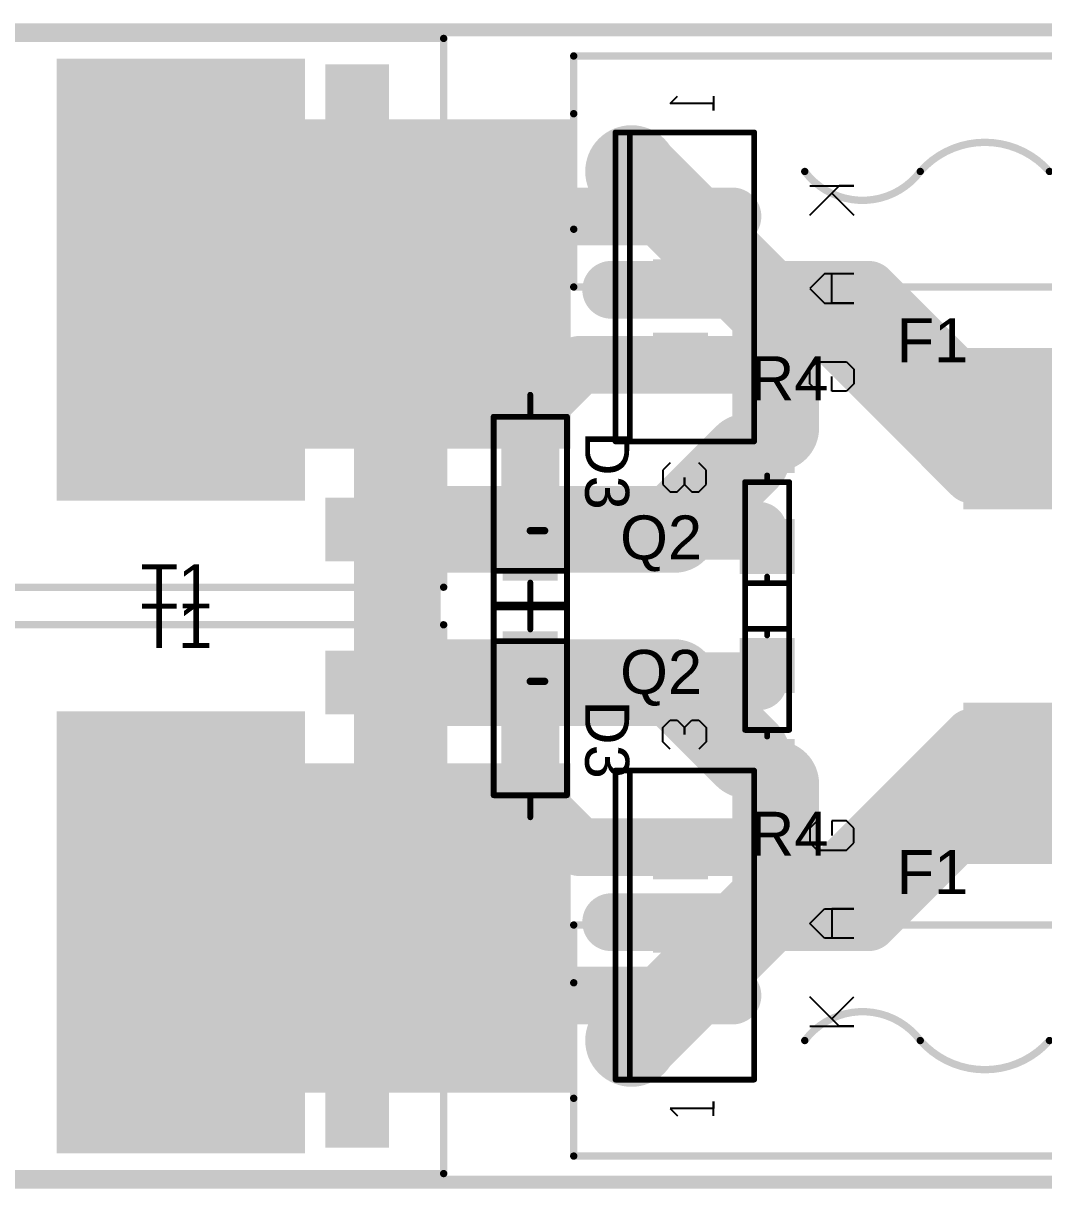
# Model space of a CAD drawing. Header units: millimetres. Extents: x 2158 to 2274, y 1137 to 1278.
# Drawn here: x 2207.7 to 2243.04, y 1136.71 to 1177.06 of the extents above; entities that cross this region are included whole.
import ezdxf

# ---------------------------------------------------------------- set-up
doc = ezdxf.new("R2010")
doc.units = ezdxf.units.MM
for name, color, linetype in [('1', 7, 'Continuous'), ('BottomLayer', 5, 'Continuous'), ('BottomSolder', 6, 'Continuous'), ('Mechanical13', 56, 'Continuous'), ('MultiLayer', 9, 'Continuous'), ('PadHoleLayer', 156, 'Continuous'), ('TopLayer', 1, 'Continuous'), ('TopOverlay', 40, 'Continuous'), ('TopSolder', 216, 'Continuous')]:
    doc.layers.add(name, color=color, linetype=linetype)
doc.styles.get("Standard").update_dxf_attribs({"font": 'arial.ttf'})

# ---------------------------------------------------------------- blocks, each defined once
blk = doc.blocks.new('DIODE_0_4_3')
at = {"layer": 'BottomLayer'}
for points in [[(-5.93, -0.85), (-4.23, -0.85), (-5.93, 0.85), (-4.23, 0.85)], [(4.23, -0.85), (5.93, -0.85), (4.23, 0.85), (5.93, 0.85)]]:
    blk.add_solid(points, dxfattribs=at)
at = {"layer": 'BottomSolder'}
for points in [[(-6.032, -0.952), (-4.128, -0.952), (-6.032, 0.952), (-4.128, 0.952)], [(4.128, -0.952), (6.032, -0.952), (4.128, 0.952), (6.032, 0.952)]]:
    blk.add_solid(points, dxfattribs=at)
at = {"layer": 'MultiLayer'}
for points in [[(-5.93, -0.85), (-4.23, -0.85), (-5.93, 0.85), (-4.23, 0.85)], [(4.23, -0.85), (5.93, -0.85), (4.23, 0.85), (5.93, 0.85)]]:
    blk.add_solid(points, dxfattribs=at)
at = {"layer": 'PadHoleLayer', "const_width": 0.6}
for points in [[(-5.38, 0, 1), (-4.78, 0, 1)], [(4.78, 0, 1), (5.38, 0, 1)]]:
    blk.add_lwpolyline(points, format="xyb", close=True, dxfattribs=at)
at = {"layer": 'TopLayer'}
for points in [[(-5.93, -0.85), (-4.23, -0.85), (-5.93, 0.85), (-4.23, 0.85)], [(4.23, -0.85), (5.93, -0.85), (4.23, 0.85), (5.93, 0.85)]]:
    blk.add_solid(points, dxfattribs=at)
at = {"layer": 'TopOverlay', "const_width": 0.2}
for points in [[(3.302, 1.27), (-3.302, 1.27)], [(-3.302, -1.27), (-3.302, 1.27)], [(2.032, -1.27), (2.032, 1.27)], [(3.302, -1.27), (3.302, 1.27)], [(-3.302, 0), (-4.064, 0)], [(4.064, 0), (3.302, 0)], [(3.302, -1.27), (-3.302, -1.27)]]:
    blk.add_lwpolyline(points, dxfattribs=at)
at = {"layer": 'TopOverlay', "const_width": 0.1}
for points in [[(-3.352, 1.27, 1), (-3.252, 1.27, 1)], [(-3.352, 1.27, 1), (-3.252, 1.27, 1)], [(1.982, 1.27, 1), (2.082, 1.27, 1)], [(3.252, 1.27, 1), (3.352, 1.27, 1)], [(3.252, 1.27, 1), (3.352, 1.27, 1)], [(-4.114, 0, 1), (-4.014, 0, 1)], [(-3.352, 0, 1), (-3.252, 0, 1)], [(3.252, 0, 1), (3.352, 0, 1)], [(4.014, 0, 1), (4.114, 0, 1)], [(-3.352, -1.27, 1), (-3.252, -1.27, 1)], [(-3.352, -1.27, 1), (-3.252, -1.27, 1)], [(1.982, -1.27, 1), (2.082, -1.27, 1)], [(3.252, -1.27, 1), (3.352, -1.27, 1)], [(3.252, -1.27, 1), (3.352, -1.27, 1)]]:
    blk.add_lwpolyline(points, format="xyb", close=True, dxfattribs=at)
at = {"layer": 'TopSolder'}
for points in [[(-6.032, -0.952), (-4.128, -0.952), (-6.032, 0.952), (-4.128, 0.952)], [(4.128, -0.952), (6.032, -0.952), (4.128, 0.952), (6.032, 0.952)]]:
    blk.add_solid(points, dxfattribs=at)
blk = doc.blocks.new('F_______4')
at = {"layer": 'BottomLayer', "const_width": 1.5}
for points in [[(1.25, 0, 1), (2.75, 0, 1)], [(22.25, 0, 1), (23.75, 0, 1)]]:
    blk.add_lwpolyline(points, format="xyb", close=True, dxfattribs=at)
at = {"layer": 'BottomSolder', "const_width": 1.602}
for points in [[(1.199, 0, 1), (2.801, 0, 1)], [(22.199, 0, 1), (23.801, 0, 1)]]:
    blk.add_lwpolyline(points, format="xyb", close=True, dxfattribs=at)
at = {"layer": 'MultiLayer', "const_width": 1.5}
for points in [[(1.25, 0, 1), (2.75, 0, 1)], [(22.25, 0, 1), (23.75, 0, 1)]]:
    blk.add_lwpolyline(points, format="xyb", close=True, dxfattribs=at)
at = {"layer": 'PadHoleLayer', "const_width": 0.875}
for points in [[(1.562, 0, 1), (2.437, 0, 1)], [(22.563, 0, 1), (23.438, 0, 1)]]:
    blk.add_lwpolyline(points, format="xyb", close=True, dxfattribs=at)
at = {"layer": 'TopLayer', "const_width": 1.5}
for points in [[(1.25, 0, 1), (2.75, 0, 1)], [(22.25, 0, 1), (23.75, 0, 1)]]:
    blk.add_lwpolyline(points, format="xyb", close=True, dxfattribs=at)
at = {"layer": 'TopOverlay', "const_width": 0.254}
for points in [[(0, 4), (25, 4)], [(0, 2), (0, 4)], [(25, 2), (25, 4)], [(0, -2), (0, 2)], [(25, -2), (25, 2)], [(25, -4), (25, 2)], [(0, -4), (0, -2)], [(0, -4), (25, -4)]]:
    blk.add_lwpolyline(points, dxfattribs=at)
at = {"layer": 'TopOverlay', "const_width": 0.127}
for points in [[(-0.064, 4, 1), (0.064, 4, 1)], [(-0.064, 4, 1), (0.064, 4, 1)], [(24.937, 4, 1), (25.064, 4, 1)], [(24.937, 4, 1), (25.064, 4, 1)], [(-0.064, 2, 1), (0.064, 2, 1)], [(-0.064, 2, 1), (0.064, 2, 1)], [(24.937, 2, 1), (25.064, 2, 1)], [(24.937, 2, 1), (25.064, 2, 1)], [(24.937, 2, 1), (25.064, 2, 1)], [(7.936, 0, 1), (8.063, 0, 1)], [(11.936, 0, 1), (12.063, 0, 1)], [(11.936, 0, 1), (12.063, 0, 1)], [(16.409, 0, 1), (16.536, 0, 1)], [(-0.064, -2, 1), (0.064, -2, 1)], [(-0.064, -2, 1), (0.064, -2, 1)], [(24.937, -2, 1), (25.064, -2, 1)], [(-0.064, -4, 1), (0.064, -4, 1)], [(-0.064, -4, 1), (0.064, -4, 1)], [(24.937, -4, 1), (25.064, -4, 1)], [(24.937, -4, 1), (25.064, -4, 1)]]:
    blk.add_lwpolyline(points, format="xyb", close=True, dxfattribs=at)
at = {"layer": 'TopOverlay', "const_width": 0.254}
for points in [[(12, 0, -0.4514), (16.472, 0)], [(12, 0, -0.500001), (8, 0)]]:
    blk.add_lwpolyline(points, format="xyb", dxfattribs=at)
at = {"layer": 'TopSolder', "const_width": 1.602}
for points in [[(1.199, 0, 1), (2.801, 0, 1)], [(22.199, 0, 1), (23.801, 0, 1)]]:
    blk.add_lwpolyline(points, format="xyb", close=True, dxfattribs=at)
blk = doc.blocks.new('TO_220_AB_10')
at = {"layer": 'BottomLayer'}
for points in [[(-3.39, -0.85), (-1.69, -0.85), (-3.39, 0.85), (-1.69, 0.85)], [(-0.85, -0.85), (0.85, -0.85), (-0.85, 0.85), (0.85, 0.85)], [(1.69, -0.85), (3.39, -0.85), (1.69, 0.85), (3.39, 0.85)]]:
    blk.add_solid(points, dxfattribs=at)
at = {"layer": 'BottomSolder'}
for points in [[(-3.492, -0.952), (-1.588, -0.952), (-3.492, 0.952), (-1.588, 0.952)], [(-0.952, -0.952), (0.952, -0.952), (-0.952, 0.952), (0.952, 0.952)], [(1.588, -0.952), (3.492, -0.952), (1.588, 0.952), (3.492, 0.952)]]:
    blk.add_solid(points, dxfattribs=at)
at = {"layer": 'MultiLayer'}
for points in [[(-3.39, -0.85), (-1.69, -0.85), (-3.39, 0.85), (-1.69, 0.85)], [(-0.85, -0.85), (0.85, -0.85), (-0.85, 0.85), (0.85, 0.85)], [(1.69, -0.85), (3.39, -0.85), (1.69, 0.85), (3.39, 0.85)]]:
    blk.add_solid(points, dxfattribs=at)
at = {"layer": 'PadHoleLayer', "const_width": 0.6}
for points in [[(-2.84, 0, 1), (-2.24, 0, 1)], [(-0.3, 0, 1), (0.3, 0, 1)], [(2.24, 0, 1), (2.84, 0, 1)]]:
    blk.add_lwpolyline(points, format="xyb", close=True, dxfattribs=at)
at = {"layer": 'TopLayer'}
for points in [[(-3.39, -0.85), (-1.69, -0.85), (-3.39, 0.85), (-1.69, 0.85)], [(-0.85, -0.85), (0.85, -0.85), (-0.85, 0.85), (0.85, 0.85)], [(1.69, -0.85), (3.39, -0.85), (1.69, 0.85), (3.39, 0.85)]]:
    blk.add_solid(points, dxfattribs=at)
at = {"layer": 'TopOverlay'}
for p, q in [((6.096, 0.361), (6.346, 0.611)), ((6.346, 0.611), (6.846, 0.611)), ((6.846, 0.611), (7.096, 0.361)), ((-6.354, 0.357), (-6.604, 0.107)), ((-6.354, -1.143), (-6.354, 0.357)), ((7.096, 0.111), (6.846, -0.139)), ((7.096, 0.361), (7.096, 0.111)), ((6.846, -0.139), (6.596, -0.139)), ((6.596, -0.139), (6.846, -0.139)), ((6.846, -0.139), (7.096, -0.389)), ((7.096, -0.389), (7.096, -0.639)), ((6.346, -0.889), (6.096, -0.639)), ((7.096, -0.639), (6.846, -0.889)), ((-6.604, -1.143), (-6.104, -1.143)), ((-6.104, -1.143), (-6.354, -1.143)), ((6.846, -0.889), (6.346, -0.889))]:
    blk.add_line(p, q, dxfattribs=at)
at = {"layer": 'TopOverlay', "const_width": 0.2}
for points in [[(-5.35, 2.25), (5.35, 2.25)], [(-5.35, 2.25), (-5.35, -2.55)], [(5.35, 2.25), (5.35, -2.55)], [(-5.35, 1.75), (5.35, 1.75)], [(-5.35, -2.55), (5.35, -2.55)]]:
    blk.add_lwpolyline(points, dxfattribs=at)
at = {"layer": 'TopOverlay', "const_width": 0.1}
for points in [[(-5.4, 2.25, 1), (-5.3, 2.25, 1)], [(-5.4, 2.25, 1), (-5.3, 2.25, 1)], [(5.3, 2.25, 1), (5.4, 2.25, 1)], [(5.3, 2.25, 1), (5.4, 2.25, 1)], [(-5.4, 1.75, 1), (-5.3, 1.75, 1)], [(5.3, 1.75, 1), (5.4, 1.75, 1)], [(-5.4, -2.55, 1), (-5.3, -2.55, 1)], [(-5.4, -2.55, 1), (-5.3, -2.55, 1)], [(5.3, -2.55, 1), (5.4, -2.55, 1)], [(5.3, -2.55, 1), (5.4, -2.55, 1)]]:
    blk.add_lwpolyline(points, format="xyb", close=True, dxfattribs=at)
at = {"layer": 'TopSolder'}
for points in [[(-3.492, -0.952), (-1.588, -0.952), (-3.492, 0.952), (-1.588, 0.952)], [(-0.952, -0.952), (0.952, -0.952), (-0.952, 0.952), (0.952, 0.952)], [(1.588, -0.952), (3.492, -0.952), (1.588, 0.952), (3.492, 0.952)]]:
    blk.add_solid(points, dxfattribs=at)
blk = doc.blocks.new('AXIAL_0_3_14')
at = {"layer": 'BottomLayer'}
for points in [[(-4.66, -0.85), (-2.96, -0.85), (-4.66, 0.85), (-2.96, 0.85)], [(2.96, -0.85), (4.66, -0.85), (2.96, 0.85), (4.66, 0.85)]]:
    blk.add_solid(points, dxfattribs=at)
at = {"layer": 'BottomSolder'}
for points in [[(-4.762, -0.952), (-2.858, -0.952), (-4.762, 0.952), (-2.858, 0.952)], [(2.858, -0.952), (4.762, -0.952), (2.858, 0.952), (4.762, 0.952)]]:
    blk.add_solid(points, dxfattribs=at)
at = {"layer": 'MultiLayer'}
for points in [[(-4.66, -0.85), (-2.96, -0.85), (-4.66, 0.85), (-2.96, 0.85)], [(2.96, -0.85), (4.66, -0.85), (2.96, 0.85), (4.66, 0.85)]]:
    blk.add_solid(points, dxfattribs=at)
at = {"layer": 'PadHoleLayer', "const_width": 0.6}
for points in [[(-4.11, 0, 1), (-3.51, 0, 1)], [(3.51, 0, 1), (4.11, 0, 1)]]:
    blk.add_lwpolyline(points, format="xyb", close=True, dxfattribs=at)
at = {"layer": 'TopLayer'}
for points in [[(-4.66, -0.85), (-2.96, -0.85), (-4.66, 0.85), (-2.96, 0.85)], [(2.96, -0.85), (4.66, -0.85), (2.96, 0.85), (4.66, 0.85)]]:
    blk.add_solid(points, dxfattribs=at)
at = {"layer": 'TopOverlay', "const_width": 0.2}
for points in [[(-2.54, 0.762), (2.54, 0.762)], [(-2.54, 0.762), (-2.54, -0.762)], [(2.54, 0.762), (2.54, 0)], [(-2.769, 0), (-2.54, 0)], [(2.54, 0), (2.54, -0.762)], [(2.54, 0), (2.769, 0)], [(-2.54, -0.762), (2.54, -0.762)]]:
    blk.add_lwpolyline(points, dxfattribs=at)
at = {"layer": 'TopOverlay', "const_width": 0.1}
for points in [[(-2.59, 0.762, 1), (-2.49, 0.762, 1)], [(-2.59, 0.762, 1), (-2.49, 0.762, 1)], [(2.49, 0.762, 1), (2.59, 0.762, 1)], [(2.49, 0.762, 1), (2.59, 0.762, 1)], [(-2.819, 0, 1), (-2.719, 0, 1)], [(-2.59, 0, 1), (-2.49, 0, 1)], [(2.49, 0, 1), (2.59, 0, 1)], [(2.49, 0, 1), (2.59, 0, 1)], [(2.49, 0, 1), (2.59, 0, 1)], [(2.719, 0, 1), (2.819, 0, 1)], [(-2.59, -0.762, 1), (-2.49, -0.762, 1)], [(-2.59, -0.762, 1), (-2.49, -0.762, 1)], [(2.49, -0.762, 1), (2.59, -0.762, 1)], [(2.49, -0.762, 1), (2.59, -0.762, 1)]]:
    blk.add_lwpolyline(points, format="xyb", close=True, dxfattribs=at)
at = {"layer": 'TopSolder'}
for points in [[(-4.762, -0.952), (-2.858, -0.952), (-4.762, 0.952), (-2.858, 0.952)], [(2.858, -0.952), (4.762, -0.952), (2.858, 0.952), (4.762, 0.952)]]:
    blk.add_solid(points, dxfattribs=at)
blk = doc.blocks.new('TRAFOSKPT17_15')
at = {"layer": 'BottomLayer'}
for points in [[(0, 14), (2, 14), (0, 16), (2, 16)], [(13, 14), (15, 14), (13, 16), (15, 16)], [(0, -1), (2, -1), (0, 1), (2, 1)], [(13, -1), (15, -1), (13, 1), (15, 1)]]:
    blk.add_solid(points, dxfattribs=at)
at = {"layer": 'BottomSolder'}
for points in [[(-0.102, 13.898), (2.102, 13.898), (-0.102, 16.102), (2.102, 16.102)], [(12.898, 13.898), (15.102, 13.898), (12.898, 16.102), (15.102, 16.102)], [(-0.102, -1.102), (2.102, -1.102), (-0.102, 1.102), (2.102, 1.102)], [(12.898, -1.102), (15.102, -1.102), (12.898, 1.102), (15.102, 1.102)]]:
    blk.add_solid(points, dxfattribs=at)
at = {"layer": 'MultiLayer'}
for points in [[(0, 14), (2, 14), (0, 16), (2, 16)], [(13, 14), (15, 14), (13, 16), (15, 16)], [(0, -1), (2, -1), (0, 1), (2, 1)], [(13, -1), (15, -1), (13, 1), (15, 1)]]:
    blk.add_solid(points, dxfattribs=at)
at = {"layer": 'TopLayer'}
for points in [[(0, 14), (2, 14), (0, 16), (2, 16)], [(13, 14), (15, 14), (13, 16), (15, 16)], [(0, -1), (2, -1), (0, 1), (2, 1)], [(13, -1), (15, -1), (13, 1), (15, 1)]]:
    blk.add_solid(points, dxfattribs=at)
at = {"layer": 'TopOverlay', "const_width": 0.254}
for points in [[(-2, 17), (17, 17)], [(-2, -2), (-2, 17)], [(17, -2), (17, 17)], [(-2, -2), (17, -2)]]:
    blk.add_lwpolyline(points, dxfattribs=at)
at = {"layer": 'TopOverlay', "const_width": 0.127}
for points in [[(-2.064, 17, 1), (-1.937, 17, 1)], [(-2.064, 17, 1), (-1.937, 17, 1)], [(16.936, 17, 1), (17.063, 17, 1)], [(16.936, 17, 1), (17.063, 17, 1)], [(-2.064, -2, 1), (-1.937, -2, 1)], [(-2.064, -2, 1), (-1.937, -2, 1)], [(16.936, -2, 1), (17.063, -2, 1)], [(16.936, -2, 1), (17.063, -2, 1)]]:
    blk.add_lwpolyline(points, format="xyb", close=True, dxfattribs=at)
at = {"layer": 'TopSolder'}
for points in [[(-0.102, 13.898), (2.102, 13.898), (-0.102, 16.102), (2.102, 16.102)], [(12.898, 13.898), (15.102, 13.898), (12.898, 16.102), (15.102, 16.102)], [(-0.102, -1.102), (2.102, -1.102), (-0.102, 1.102), (2.102, 1.102)], [(12.898, -1.102), (15.102, -1.102), (12.898, 1.102), (15.102, 1.102)]]:
    blk.add_solid(points, dxfattribs=at)

msp = doc.modelspace()

# ---------------------------------------------------------------- linework, layer by layer
at = {"layer": '1'}
for p, q in [((2234.937, 1171.434), (2236.461, 1171.434)), ((2235.953, 1171.434), (2234.937, 1170.419)), ((2236.461, 1171.434), (2235.953, 1171.434)), ((2234.937, 1170.419), (2235.699, 1171.18)), ((2235.699, 1171.18), (2236.461, 1170.419)), ((2235.445, 1168.387), (2234.937, 1167.879)), ((2236.461, 1168.387), (2235.445, 1168.387)), ((2235.699, 1167.371), (2235.699, 1168.387)), ((2234.937, 1167.879), (2235.445, 1167.371)), ((2235.445, 1167.371), (2236.461, 1167.371)), ((2236.461, 1167.371), (2235.699, 1167.371)), ((2234.937, 1165.086), (2235.191, 1165.34)), ((2235.191, 1165.34), (2236.207, 1165.34)), ((2236.207, 1165.34), (2236.461, 1165.086)), ((2234.937, 1164.578), (2234.937, 1165.086)), ((2236.461, 1165.086), (2236.461, 1164.578)), ((2235.191, 1164.324), (2234.937, 1164.578)), ((2235.699, 1164.324), (2235.699, 1164.832)), ((2236.461, 1164.578), (2236.207, 1164.324)), ((2236.207, 1164.324), (2235.699, 1164.324))]:
    msp.add_line(p, q, dxfattribs=at)
for points, const_width in [([(2158.261, 1176.934), (2273.661, 1176.934)], 0.254), ([(2220.661, 1167.334), (2223.701, 1170.374)], 3), ([(2223.701, 1170.374), (2225.361, 1170.374)], 3), ([(2225.361, 1170.374), (2232.261, 1170.374)], 2), ([(2220.661, 1167.334), (2220.661, 1154.234)], 3), ([(2228.061, 1167.834), (2236.974, 1167.834)], 2), ([(2236.974, 1167.834), (2241.378, 1163.43)], 2), ([(2234.761, 1167.234), (2240.561, 1161.434)], 2), ([(2225.261, 1163.534), (2226.961, 1165.234)], 2), ([(2226.961, 1165.234), (2232.361, 1165.234)], 2), ([(2225.261, 1163.534), (2225.261, 1159.493)], 2), ([(2241.378, 1163.43), (2241.378, 1163.176)], 1), ([(2225.261, 1159.493), (2225.261, 1159.314)], 2), ([(2225.757, 1159.493), (2233.161, 1159.493)], 2), ([(2225.261, 1159.493), (2225.757, 1159.493)], 0.254), ([(2220.661, 1154.234), (2230.251, 1154.234)], 3), ([(2230.251, 1154.234), (2232.761, 1151.724)], 3), ([(2232.761, 1151.724), (2233.761, 1150.724)], 2), ([(2233.761, 1150.724), (2233.761, 1146.734)], 3), ([(2219.261, 1142.854), (2225.561, 1149.154)], 2), ([(2228.899, 1141.872), (2233.761, 1146.734)], 3), ([(2219.261, 1142.854), (2219.261, 1140.234)], 2), ([(2228.297, 1141.872), (2228.899, 1141.872)], 2), ([(2228.265, 1141.84), (2228.297, 1141.872)], 1), ([(2158.261, 1137.034), (2273.661, 1137.034)], 0.254)]:
    msp.add_lwpolyline(points, dxfattribs=dict(at, const_width=const_width))
for points, const_width in [([(2222.951, 1170.374, -1), (2224.451, 1170.374, -1)], 1.5), ([(2222.951, 1170.374, -1), (2224.451, 1170.374, -1)], 1.5), ([(2224.611, 1170.374, -1), (2226.111, 1170.374, -1)], 1.5), ([(2224.861, 1170.374, -1), (2225.861, 1170.374, -1)], 1), ([(2231.761, 1170.374, -1), (2232.761, 1170.374, -1)], 1), ([(2212.56, 1167.934, -1), (2215.162, 1167.934, -1)], 2.602), ([(2212.56, 1167.934, -1), (2215.162, 1167.934, -1)], 2.602), ([(2212.611, 1167.934, -1), (2215.111, 1167.934, -1)], 2.5), ([(2212.611, 1167.934, -1), (2215.111, 1167.934, -1)], 2.5), ([(2212.611, 1167.934, -1), (2215.111, 1167.934, -1)], 2.5), ([(2219.911, 1167.334, -1), (2221.411, 1167.334, -1)], 1.5), ([(2219.911, 1167.334, -1), (2221.411, 1167.334, -1)], 1.5), ([(2227.561, 1167.834, -1), (2228.561, 1167.834, -1)], 1), ([(2236.474, 1167.834, -1), (2237.474, 1167.834, -1)], 1), ([(2236.474, 1167.834, -1), (2237.474, 1167.834, -1)], 1), ([(2234.261, 1167.234, -1), (2235.261, 1167.234, -1)], 1), ([(2226.461, 1165.234, -1), (2227.461, 1165.234, -1)], 1), ([(2226.461, 1165.234, -1), (2227.461, 1165.234, -1)], 1), ([(2231.861, 1165.234, -1), (2232.861, 1165.234, -1)], 1), ([(2224.761, 1163.534, -1), (2225.761, 1163.534, -1)], 1), ([(2224.761, 1163.534, -1), (2225.761, 1163.534, -1)], 1), ([(2240.878, 1163.43, -1), (2241.878, 1163.43, -1)], 1), ([(2241.128, 1163.43, -1), (2241.628, 1163.43, -1)], 0.5), ([(2241.128, 1163.176, -1), (2241.628, 1163.176, -1)], 0.5), ([(2240.061, 1161.434, -1), (2241.061, 1161.434, -1)], 1), ([(2224.761, 1159.493, -1), (2225.761, 1159.493, -1)], 1), ([(2224.761, 1159.493, -1), (2225.761, 1159.493, -1)], 1), ([(2225.257, 1159.493, -1), (2226.257, 1159.493, -1)], 1), ([(2232.661, 1159.493, -1), (2233.661, 1159.493, -1)], 1), ([(2224.761, 1159.314, -1), (2225.761, 1159.314, -1)], 1), ([(2225.197, 1159.493, -1), (2225.324, 1159.493, -1)], 0.127), ([(2225.693, 1159.493, -1), (2225.82, 1159.493, -1)], 0.127), ([(2219.911, 1154.234, -1), (2221.411, 1154.234, -1)], 1.5), ([(2219.911, 1154.234, -1), (2221.411, 1154.234, -1)], 1.5), ([(2229.501, 1154.234, -1), (2231.001, 1154.234, -1)], 1.5), ([(2229.501, 1154.234, -1), (2231.001, 1154.234, -1)], 1.5), ([(2232.011, 1151.724, -1), (2233.511, 1151.724, -1)], 1.5), ([(2232.261, 1151.724, -1), (2233.261, 1151.724, -1)], 1), ([(2233.011, 1150.724, -1), (2234.511, 1150.724, -1)], 1.5), ([(2233.261, 1150.724, -1), (2234.261, 1150.724, -1)], 1), ([(2225.061, 1149.154, -1), (2226.061, 1149.154, -1)], 1), ([(2233.011, 1146.734, -1), (2234.511, 1146.734, -1)], 1.5), ([(2233.011, 1146.734, -1), (2234.511, 1146.734, -1)], 1.5), ([(2218.761, 1142.854, -1), (2219.761, 1142.854, -1)], 1), ([(2218.761, 1142.854, -1), (2219.761, 1142.854, -1)], 1), ([(2228.149, 1141.872, -1), (2229.649, 1141.872, -1)], 1.5), ([(2227.797, 1141.872, -1), (2228.797, 1141.872, -1)], 1), ([(2228.399, 1141.872, -1), (2229.399, 1141.872, -1)], 1), ([(2228.015, 1141.84, -1), (2228.515, 1141.84, -1)], 0.5), ([(2228.047, 1141.872, -1), (2228.547, 1141.872, -1)], 0.5), ([(2218.761, 1140.234, -1), (2219.761, 1140.234, -1)], 1)]:
    msp.add_lwpolyline(points, format="xyb", close=True, dxfattribs=dict(at, const_width=const_width))
for points in [[(2208.861, 1175.834), (2217.461, 1175.834), (2208.861, 1160.534), (2217.461, 1160.534)], [(2208.961, 1173.734), (2226.661, 1173.734), (2208.961, 1162.334), (2226.661, 1162.334)], [(2240.261, 1165.824), (2272.161, 1165.824), (2240.261, 1160.234), (2272.161, 1160.234)]]:
    msp.add_solid(points, dxfattribs=at)
at = {"layer": 'BottomLayer'}
for points, const_width in [([(2219.261, 1170.917), (2219.261, 1173.537)], 2), ([(2228.899, 1171.899), (2233.761, 1167.037)], 3), ([(2228.297, 1171.899), (2228.899, 1171.899)], 2), ([(2228.265, 1171.931), (2228.297, 1171.899)], 1), ([(2219.261, 1170.917), (2225.561, 1164.617)], 2), ([(2233.761, 1163.047), (2233.761, 1167.037)], 3), ([(2232.761, 1162.047), (2233.761, 1163.047)], 2), ([(2230.251, 1159.537), (2232.761, 1162.047)], 3), ([(2220.661, 1146.437), (2220.661, 1159.537)], 3), ([(2220.661, 1159.537), (2230.251, 1159.537)], 3), ([(2225.261, 1154.278), (2225.261, 1154.457)], 2), ([(2225.261, 1150.237), (2225.261, 1154.278)], 2), ([(2225.757, 1154.278), (2233.161, 1154.278)], 2), ([(2225.261, 1154.278), (2225.757, 1154.278)], 0.254), ([(2234.761, 1146.537), (2240.561, 1152.337)], 2), ([(2225.261, 1150.237), (2226.961, 1148.537)], 2), ([(2236.974, 1145.937), (2241.378, 1150.341)], 2), ([(2241.378, 1150.341), (2241.378, 1150.595)], 1), ([(2226.961, 1148.537), (2232.361, 1148.537)], 2), ([(2220.661, 1146.437), (2223.701, 1143.397)], 3), ([(2228.061, 1145.937), (2236.974, 1145.937)], 2), ([(2223.701, 1143.397), (2225.361, 1143.397)], 3), ([(2225.361, 1143.397), (2232.261, 1143.397)], 2)]:
    msp.add_lwpolyline(points, dxfattribs=dict(at, const_width=const_width))
for points, const_width in [([(2218.761, 1173.537, 1), (2219.761, 1173.537, 1)], 1), ([(2228.149, 1171.899, 1), (2229.649, 1171.899, 1)], 1.5), ([(2227.797, 1171.899, 1), (2228.797, 1171.899, 1)], 1), ([(2228.399, 1171.899, 1), (2229.399, 1171.899, 1)], 1), ([(2228.015, 1171.931, 1), (2228.515, 1171.931, 1)], 0.5), ([(2228.047, 1171.899, 1), (2228.547, 1171.899, 1)], 0.5), ([(2218.761, 1170.917, 1), (2219.761, 1170.917, 1)], 1), ([(2218.761, 1170.917, 1), (2219.761, 1170.917, 1)], 1), ([(2233.011, 1167.037, 1), (2234.511, 1167.037, 1)], 1.5), ([(2233.011, 1167.037, 1), (2234.511, 1167.037, 1)], 1.5), ([(2225.061, 1164.617, 1), (2226.061, 1164.617, 1)], 1), ([(2233.011, 1163.047, 1), (2234.511, 1163.047, 1)], 1.5), ([(2233.261, 1163.047, 1), (2234.261, 1163.047, 1)], 1), ([(2232.011, 1162.047, 1), (2233.511, 1162.047, 1)], 1.5), ([(2232.261, 1162.047, 1), (2233.261, 1162.047, 1)], 1), ([(2219.911, 1159.537, 1), (2221.411, 1159.537, 1)], 1.5), ([(2219.911, 1159.537, 1), (2221.411, 1159.537, 1)], 1.5), ([(2229.501, 1159.537, 1), (2231.001, 1159.537, 1)], 1.5), ([(2229.501, 1159.537, 1), (2231.001, 1159.537, 1)], 1.5), ([(2224.761, 1154.457, 1), (2225.761, 1154.457, 1)], 1), ([(2224.761, 1154.278, 1), (2225.761, 1154.278, 1)], 1), ([(2224.761, 1154.278, 1), (2225.761, 1154.278, 1)], 1), ([(2225.257, 1154.278, 1), (2226.257, 1154.278, 1)], 1), ([(2232.661, 1154.278, 1), (2233.661, 1154.278, 1)], 1), ([(2225.197, 1154.278, 1), (2225.324, 1154.278, 1)], 0.127), ([(2225.693, 1154.278, 1), (2225.82, 1154.278, 1)], 0.127), ([(2240.061, 1152.337, 1), (2241.061, 1152.337, 1)], 1), ([(2224.761, 1150.237, 1), (2225.761, 1150.237, 1)], 1), ([(2224.761, 1150.237, 1), (2225.761, 1150.237, 1)], 1), ([(2240.878, 1150.341, 1), (2241.878, 1150.341, 1)], 1), ([(2241.128, 1150.595, 1), (2241.628, 1150.595, 1)], 0.5), ([(2241.128, 1150.341, 1), (2241.628, 1150.341, 1)], 0.5), ([(2226.461, 1148.537, 1), (2227.461, 1148.537, 1)], 1), ([(2226.461, 1148.537, 1), (2227.461, 1148.537, 1)], 1), ([(2231.861, 1148.537, 1), (2232.861, 1148.537, 1)], 1), ([(2212.611, 1145.837, 1), (2215.111, 1145.837, 1)], 2.5), ([(2219.911, 1146.437, 1), (2221.411, 1146.437, 1)], 1.5), ([(2219.911, 1146.437, 1), (2221.411, 1146.437, 1)], 1.5), ([(2234.261, 1146.537, 1), (2235.261, 1146.537, 1)], 1), ([(2227.561, 1145.937, 1), (2228.561, 1145.937, 1)], 1), ([(2236.474, 1145.937, 1), (2237.474, 1145.937, 1)], 1), ([(2236.474, 1145.937, 1), (2237.474, 1145.937, 1)], 1), ([(2222.951, 1143.397, 1), (2224.451, 1143.397, 1)], 1.5), ([(2222.951, 1143.397, 1), (2224.451, 1143.397, 1)], 1.5), ([(2224.611, 1143.397, 1), (2226.111, 1143.397, 1)], 1.5), ([(2224.861, 1143.397, 1), (2225.861, 1143.397, 1)], 1), ([(2231.761, 1143.397, 1), (2232.761, 1143.397, 1)], 1)]:
    msp.add_lwpolyline(points, format="xyb", close=True, dxfattribs=dict(at, const_width=const_width))
for points in [[(2208.861, 1137.937), (2217.461, 1137.937), (2208.861, 1153.237), (2217.461, 1153.237)], [(2240.261, 1147.947), (2272.161, 1147.947), (2240.261, 1153.537), (2272.161, 1153.537)]]:
    msp.add_solid(points, dxfattribs=at)
at = {"layer": 'BottomSolder', "const_width": 2.602}
msp.add_lwpolyline([(2212.56, 1145.837, 1), (2215.162, 1145.837, 1)], format="xyb", close=True, dxfattribs=at)
at = {"layer": 'Mechanical13', "const_width": 0.254}
for points in [[(2158.261, 1176.737), (2273.661, 1176.737)], [(2158.261, 1136.837), (2273.661, 1136.837)]]:
    msp.add_lwpolyline(points, dxfattribs=at)
at = {"layer": 'MultiLayer', "const_width": 2.5}
msp.add_lwpolyline([(2212.611, 1145.837, 1), (2215.111, 1145.837, 1)], format="xyb", close=True, dxfattribs=at)
at = {"layer": 'TopLayer', "const_width": 2.5}
msp.add_lwpolyline([(2212.611, 1145.837, 1), (2215.111, 1145.837, 1)], format="xyb", close=True, dxfattribs=at)
at = {"layer": 'TopLayer'}
msp.add_solid([(2208.961, 1140.037), (2226.661, 1140.037), (2208.961, 1151.437), (2226.661, 1151.437)], dxfattribs=at)
at = {"layer": 'TopOverlay'}
for p, q in [((2235.191, 1149.447), (2234.937, 1149.193)), ((2234.937, 1149.193), (2234.937, 1148.685)), ((2236.207, 1149.447), (2235.699, 1149.447)), ((2235.699, 1149.447), (2235.699, 1148.939)), ((2236.461, 1149.193), (2236.207, 1149.447)), ((2236.461, 1148.685), (2236.461, 1149.193)), ((2234.937, 1148.685), (2235.191, 1148.431)), ((2235.191, 1148.431), (2236.207, 1148.431)), ((2236.207, 1148.431), (2236.461, 1148.685)), ((2234.937, 1145.892), (2235.445, 1146.4)), ((2235.445, 1146.4), (2236.461, 1146.4)), ((2236.461, 1146.4), (2235.699, 1146.4)), ((2235.699, 1146.4), (2235.699, 1145.384)), ((2235.445, 1145.384), (2234.937, 1145.892)), ((2236.461, 1145.384), (2235.445, 1145.384)), ((2235.953, 1142.337), (2234.937, 1143.353)), ((2234.937, 1143.353), (2235.699, 1142.591)), ((2235.699, 1142.591), (2236.461, 1143.353)), ((2234.937, 1142.337), (2236.461, 1142.337)), ((2236.461, 1142.337), (2235.953, 1142.337))]:
    msp.add_line(p, q, dxfattribs=at)
at = {"layer": 'TopSolder', "const_width": 2.602}
msp.add_lwpolyline([(2212.56, 1145.837, 1), (2215.162, 1145.837, 1)], format="xyb", close=True, dxfattribs=at)

# ---------------------------------------------------------------- block references
for name, p in [('TRAFOSKPT17_15', (2205.261, 1159.537)), ('F_______4', (2226.765, 1171.931))]:
    msp.add_blockref(name, p)
for name, p, rotation in [('DIODE_0_4_3', (2225.261, 1160.137), 270), ('AXIAL_0_3_14', (2233.461, 1158.637), 90), ('TO_220_AB_10', (2230.461, 1145.837), 90)]:
    msp.add_blockref(name, p, dxfattribs=dict(rotation=rotation))
at = {"layer": '1', "xscale": -1}
for name, p, rotation in [('TO_220_AB_10', (2230.461, 1167.934), 90), ('AXIAL_0_3_14', (2233.461, 1155.134), 90), ('DIODE_0_4_3', (2225.261, 1153.634), 270), ('TRAFOSKPT17_15', (2205.261, 1154.234), 180), ('F_______4', (2226.765, 1141.84), 180)]:
    msp.add_blockref(name, p, dxfattribs=dict(at, rotation=rotation))

# ---------------------------------------------------------------- texts
at = {"layer": '1'}
for s, p in [('Q2', (2228.37, 1158.497)), ('T1', (2211.761, 1156.804)), ('R4', (2232.864, 1148.238)), ('F1', (2237.941, 1146.914))]:
    msp.add_text(s, height=1.524, dxfattribs=at).set_placement(p)
msp.add_text('D3', height=1.524, rotation=270, dxfattribs=at).set_placement((2227.161, 1153.623))
at = {"layer": 'TopOverlay'}
for s, p in [('F1', (2237.941, 1165.327)), ('R4', (2232.864, 1164.009)), ('T1', (2211.761, 1155.437)), ('Q2', (2228.37, 1153.842))]:
    msp.add_text(s, height=1.524, dxfattribs=at).set_placement(p)
msp.add_text('D3', height=1.524, rotation=270, dxfattribs=at).set_placement((2227.161, 1162.937))

doc.saveas('drawing.dxf')
